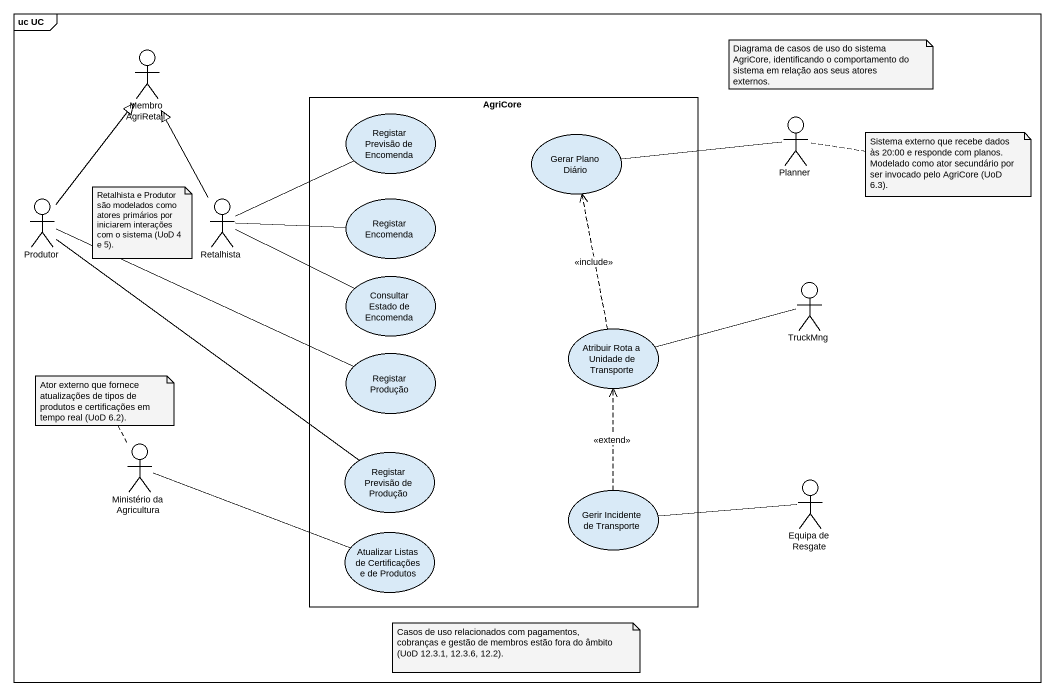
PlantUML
@startuml
mainframe uc UC
actor "Membro AgriRetail" as Membro_AgriRetail
rectangle AgriCore {
  usecase "Registar Previsão de Encomenda" as Registar_Previsão_de
  usecase "Gerar Plano Diário" as Gerar_Plano_Diário
  usecase "Registar Encomenda" as Registar_Encomenda
  usecase "Consultar Estado de Encomenda" as Consultar_Estado_de
  usecase "Atribuir Rota a Unidade de Transporte" as Atribuir_Rota_a_Unidade_de
  usecase "Registar Produção" as Registar_Produção
  usecase "Registar Previsão de Produção" as Registar_Previsão_de_2
  usecase "Gerir Incidente de Transporte" as Gerir_Incidente_de
  usecase "Atualizar Listas de Certificações e de Produtos" as Atualizar_Listas_de
}
actor Planner
actor Produtor
actor Retalhista
actor TruckMng
actor "Ministério da Agricultura" as Ministério_da_Agricultura
actor "Equipa de Resgate" as Equipa_de_Resgate
Planner -left- Gerar_Plano_Diário
Produtor -up-|> Membro_AgriRetail
Produtor -right- Registar_Produção
Produtor -- Registar_Previsão_de_2
Retalhista -up-|> Membro_AgriRetail
Retalhista -right- Registar_Previsão_de
Retalhista -right- Registar_Encomenda
Retalhista -right- Consultar_Estado_de
TruckMng -left- Atribuir_Rota_a_Unidade_de
Atribuir_Rota_a_Unidade_de .up.> Gerar_Plano_Diário : <<include>>
Ministério_da_Agricultura -right- Atualizar_Listas_de
Gerir_Incidente_de .up.> Atribuir_Rota_a_Unidade_de : <<extend>>
Equipa_de_Resgate -left- Gerir_Incidente_de
note as N1
  Diagrama de casos de uso do sistema AgriCore, identificando o comportamento do sistema em relação aos seus atores externos.
end note
note right of Planner : Sistema externo que recebe dados às 20:00 e responde com planos. Modelado como ator secundário por ser invocado pelo AgriCore (UoD 6.3).
note as N3
  Retalhista e Produtor são modelados como atores primários por iniciarem interações com o sistema (UoD 4 e 5).
end note
note top of Ministério_da_Agricultura : Ator externo que fornece atualizações de tipos de produtos e certificações em tempo real (UoD 6.2).
note as N5
  Casos de uso relacionados com pagamentos, cobranças e gestão de membros estão fora do âmbito (UoD 12.3.1, 12.3.6, 12.2).
end note
@enduml
